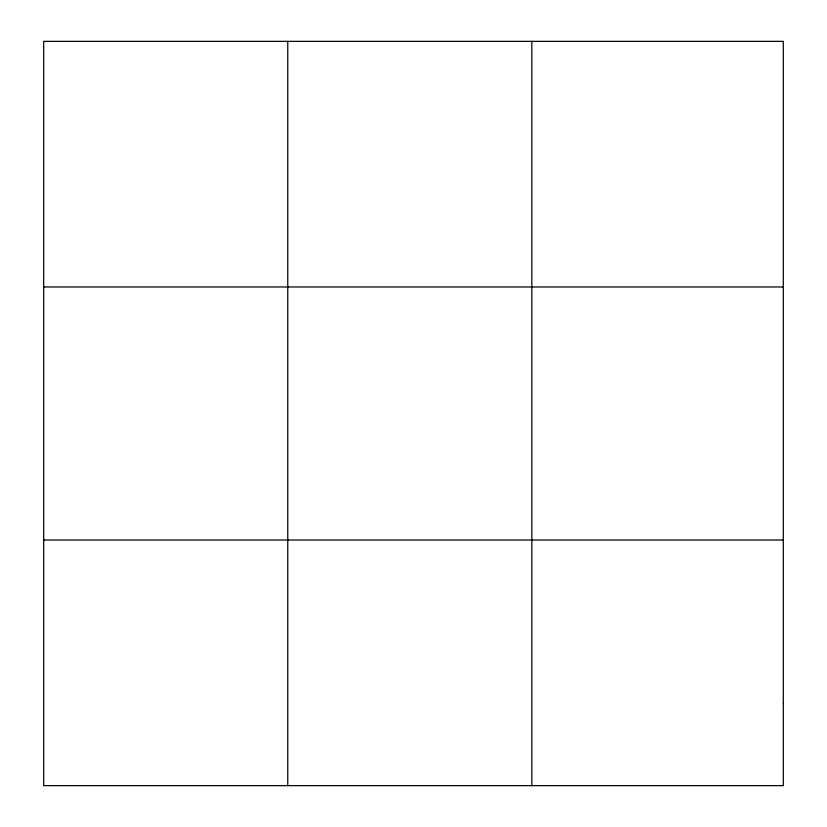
<?xml version="1.0" encoding="UTF-8"?>
<svg xmlns="http://www.w3.org/2000/svg" width="827" height="827" viewBox="0 0 827 827"><rect width="100%" height="100%" fill="white"/><g stroke="black" fill="none" stroke-linecap="round" stroke-linejoin="round"><path stroke-width="1.24" d="M287.765 785.65L287.765 41.35M531.833 785.65L531.833 41.35M43.697 286.969L783.303 286.969M43.697 540.031L783.303 540.031M783.303 703.777L783.303 785.65L43.697 785.65L43.697 41.35L783.303 41.35L783.303 703.777"/></g></svg>
